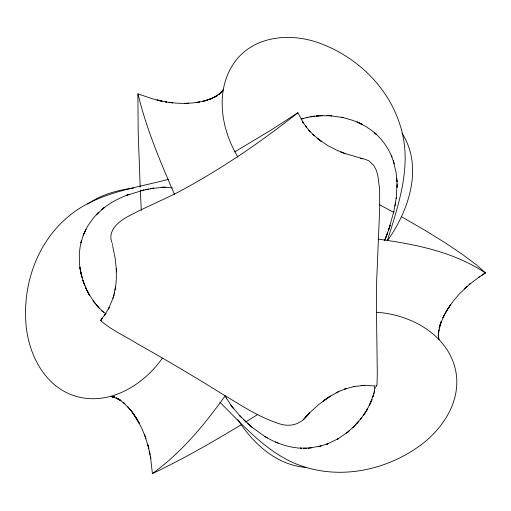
<?xml version="1.0" encoding="UTF-8"?>
<svg xmlns="http://www.w3.org/2000/svg" width="511" height="511" viewBox="0 0 511 511"><rect width="100%" height="100%" fill="white"/><g stroke="black" fill="none" stroke-linecap="round" stroke-linejoin="round"><path stroke-width="0.77" d="M394.224 163.91L393.278 160.55L396.121 172.673L397.073 183.851L396.229 198.472L396.376 197.259L393.63 212.512M438.623 331.85L438.419 335.139L438.872 329.799L438.649 331.92L440.852 322.575L439.166 327.928L441.268 321.547L439.288 327.251M307.558 414.913L305.623 416.944L309.494 412.894C301.822 424.098 290.51 428.116 277.671 423.172C257.672 416.548 240.049 404.591 222.081 393.892C194.161 376.505 165.839 359.763 137.165 343.635C125.023 335.995 111.302 330.119 100.61 320.493L105.177 314.284L104.301 315.543L109.175 307.577L108.409 309.021L112.937 298.386L114.598 292.305L114.272 293.812L115.869 284.448L116.348 278.661L116.265 268.396L116.387 271.916M374.991 387.185L374.295 392.122L374.627 390.257L372.915 396.887L374.007 393.036M115.429 287.929L115.607 286.895L115.045 290.082M395.399 203.921L395.61 202.726L395.009 205.997M393.917 211.267L388.564 230.116L390.168 225.217L389.58 227.025M387.6 239.863C399.18 202.829 412.939 162.811 399.781 124.224C388.251 87.924 358.696 58.791 323.648 44.757C294.617 32.449 255.443 34.192 235.252 61.301C214.416 89.412 220.829 128.81 237.915 157.094M112.937 298.386L114.017 294.879L113.621 296.15M373.471 394.952L369.268 405.664L372.021 399.564L370.731 402.438M389.171 228.289L385.901 237.391L387.696 232.665L387.019 234.421M440.469 323.827L444.008 315.581L442.884 317.797L446.755 310.509L443.561 316.322M384.528 240.726L386.533 235.724M384.732 240.215L385.351 238.714M370.418 403.115L366.47 410.799L367.652 408.666L363.462 415.36L366.828 410.218M445.503 312.777L450.581 304.665L446.793 310.413L453.417 300.87L459.402 293.844L470.305 283.605L469.021 284.672L480.008 276.438M387.836 240.17C409.004 210.034 423.517 166.835 401.978 133.103M365.001 413.029L360.249 419.493L361.794 417.538L354.723 425.752L346.605 433.053L349.556 430.613M222.879 90.134L221.154 92.593L223.614 89.304M162.396 358.096C143.617 385.173 109.124 406.207 75.519 396.172C42.771 386.182 26.495 350.425 25.671 318.404C24.074 281.037 38.268 242.195 67.12 217.654C95.321 192.813 133.812 188.546 168.713 179.265M225.121 395.878C204.426 424.801 181.411 452.657 152.406 473.595C182.983 459.121 212.55 442.098 241.524 424.552M100.61 320.493L102.059 318.577L101.05 320.288M303.732 419.046L305.182 417.27M356.691 423.6L358.869 421.179L352.609 427.931M221.665 91.731L219.487 94.062L222.176 91.188L218.849 94.529L221.11 92.459L215.303 96.879M308.753 413.667L318.545 404.661L330.387 396.095L323.048 401.09L330.56 396.012L338.863 391.483L336.149 392.844M467.31 286.166L464.339 288.811L465.553 287.738M341.54 152.24L340.92 151.997L345.634 153.798L337.739 150.681L327.941 145.68L317.152 138.277L321.508 141.585L312.847 134.438L314.329 135.83L308.861 130.26L310.183 131.729L305.354 125.885L306.549 127.463L302.301 121.248L303.355 122.94L297.856 112.752C263.037 140.346 226.303 165.66 187.403 187.16C167.876 198.242 146.798 206.227 127.118 216.977C118.143 221.729 107.406 231.176 111.909 242.476M347.882 431.999L337.241 439.364L338.806 438.451L326.682 444.244L328.579 443.529L318.187 446.71L320.921 446.02L308.497 448.121L311.812 447.789M158.455 100.38L156.954 100.041L162.121 101.216L152.648 98.821L137.861 93.864L138.206 133.275L140.199 187.115M87.681 204.087C101.204 194.602 117.549 190.009 133.793 188.035M478.5 277.499L485.45 272.88L476.476 264.877L462.085 254.152L444.992 242.674L426.295 231.081L401.231 216.587M218.376 94.733L210.545 99.057L216.147 96.298L213.905 97.397M481.496 275.48L485.45 272.88M257.768 414.472L245.389 422.169M297.856 112.752L270.664 130.324L234.709 151.882M212.665 98.003L206.118 100.514L211.407 98.572L202.854 101.338L196.122 102.545L199.546 102.002C188.227 104.008 176.602 103.65 165.296 101.81L166.682 102.028L160.652 100.884M338.755 391.547L346.432 388.481L344.676 389.088L354.851 386.265L353.293 386.603L364.854 385.313L374.333 385.984M303.298 118.399L301.126 119.127L307.871 117.275L306.293 117.651L314.444 116.169L310.624 116.764M150.323 188.744L153.696 188.137L141.911 190.526L143.853 190.054L126.383 195.4L129.564 194.237C119.555 197.846 109.852 202.663 101.74 209.644L104.404 207.479L96.304 214.754L98.866 212.212L94.145 217.111L87.636 226.149L83.248 235.22L85.912 229.324L82.999 236.044L80.93 242.878L81.588 240.311L80.074 247.215L79.307 254.216L79.441 263.523L80.399 270.683L80.917 273.449L79.844 267.196L82.06 277.652L80.502 271.609L83.632 282.513L82.897 280.322L86.461 289.411L85.599 287.431L89.623 295.556L86.793 290.12L87.86 292.164M145.494 189.696L148.49 189.051M152.629 188.335L164.453 187.25M312.764 116.425L322.735 115.582L316.418 115.946L319.12 115.767M267.362 437.965L264.557 436.343C275.672 443.018 288.249 447.623 301.279 448.204L300.244 448.147L308.868 448.09M319.931 115.722L331.684 115.793L326.912 115.543L328.311 115.627M161.795 187.32L165.487 187.192M364.854 385.313L361.13 385.441L362.797 385.39M305.744 448.262L306.434 448.262L303.393 448.236M162.581 187.141L172.348 187.824M306.792 467.444C277.058 465.706 253.034 443.663 237.845 419.569M110.67 396.619L114.464 396.913L111.545 396.625L114.49 397.066L111.615 396.619L114.56 397.213L111.743 396.613L114.726 397.328L112.069 396.632L119.861 399.685M330.125 115.722L343.366 117.607L341.846 117.255L353.21 120.487L358.965 122.832L362.235 124.403L356.985 121.937L365.729 126.428L371.325 130.203L376.556 134.553L374.339 132.566C382.119 139.126 388.028 147.673 391.937 157.037L391.375 155.721L393.687 162M376.441 312.278C410.672 314.361 448.185 334.731 455.659 370.596C461.906 401.237 442.021 430.53 417.698 447.246C386.974 468.715 346.956 478.079 310.311 468.568C272.382 459.338 246.283 428.346 219.736 402.112M171.664 102.692L172.814 102.826L169.084 102.372M360.351 158.372L364.924 159.157L368.942 160.876L373.726 165.404L376.077 169.767L377.776 175.113L379.59 188.821L379.724 207.485L376.652 281.261L376.486 311.595L377.303 373.618L377.041 384.125L376.588 386.297L376.332 385.85M377.974 239.11C415.239 244.194 453.57 251.719 485.361 272.944M362.701 158.659L344.759 153.46M278.131 443.107L275.474 441.97M118.213 398.906L116.169 397.909L121.037 400.573L117.798 398.727L118.22 398.97M379.564 204.7L393.649 212.372M117.798 398.727L119.778 399.877L116.987 398.158M103.58 312.234L106.109 313.78M119.778 399.877L119.178 399.513L124.869 403.85L123.087 402.214L132.125 411.815L127.839 406.73M264.826 436.496L252.14 427.381L239.608 415.615L241.703 417.787M101.683 310.944L102.947 311.806M252.14 427.381L247.624 423.478M103.771 312.195L98.84 307.718M243.485 419.563L245.644 421.658M240.413 416.452L231.905 406.488L226.105 397.73M99.319 308.184L93.168 300.864L95.295 303.675M96.879 305.521L98.489 307.411L95.883 304.339M130.228 409.579L135.932 417.417L132.317 412.256L139.331 423.376L135.977 417.564L137.683 420.425M231.905 406.488L233.042 408.027L230.691 404.814M93.986 301.963L87.394 291.385L88.288 292.975M137.983 93.775C146.197 128.695 160.441 161.808 174.609 194.672M137.663 420.368L142.007 428.844L145.833 438.17L144.556 434.791M225.294 396.031L226.565 398.912M112.267 243.53L112.739 244.603M84.922 285.821L83.536 282.302L84.27 284.173M145.29 436.739L148.509 447.336M148.873 448.85L147.941 444.934L150.796 458.737L150.553 457.153L152.406 473.595M438.138 335.235L438.911 339.617L438.547 336.136M112.573 245.497L115.218 258.668L116.265 268.601M150.145 454.911L149.448 451.2L149.761 452.899M396.785 178.141L397.047 181.66L396.951 180.37M140.333 190.022L141.279 210.398M438.585 336.442L438.508 333.619M397.085 186.061L397.098 187.32L397.073 183.851M374.953 385.441L374.965 388.283M206.093 100.507L202.854 101.338L206.093 100.507M188.578 103.26L185.039 103.375L188.578 103.26"/></g></svg>
